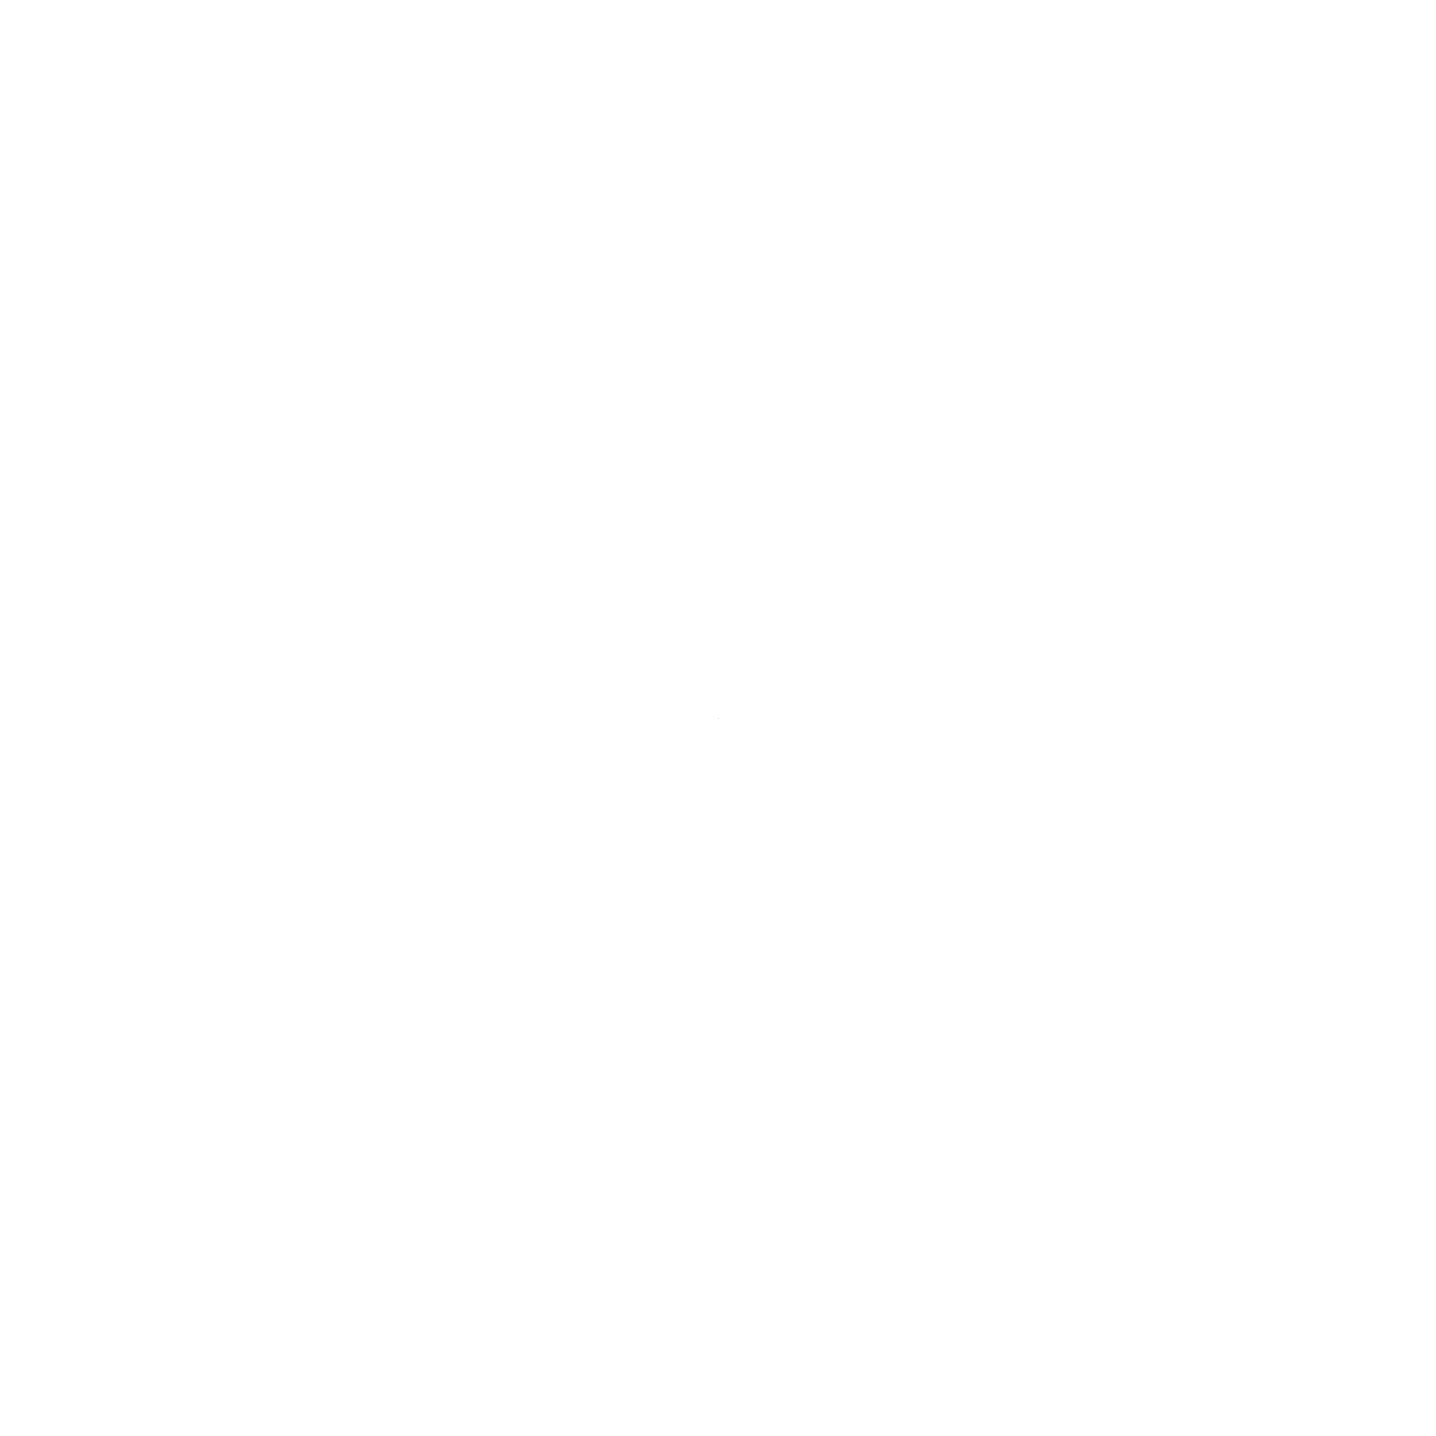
# Model space of a CAD drawing. Extents: x 0 to 0, y 0 to 0.
import ezdxf

# ---------------------------------------------------------------- set-up
doc = ezdxf.new("R2010")
doc.units = 0
doc.layers.add('50', color=7, linetype='Continuous')

msp = doc.modelspace()

# ---------------------------------------------------------------- linework, layer by layer
at = {"layer": '50'}
msp.add_line((0, 0), (0, 0), dxfattribs=at)

doc.saveas('drawing.dxf')
